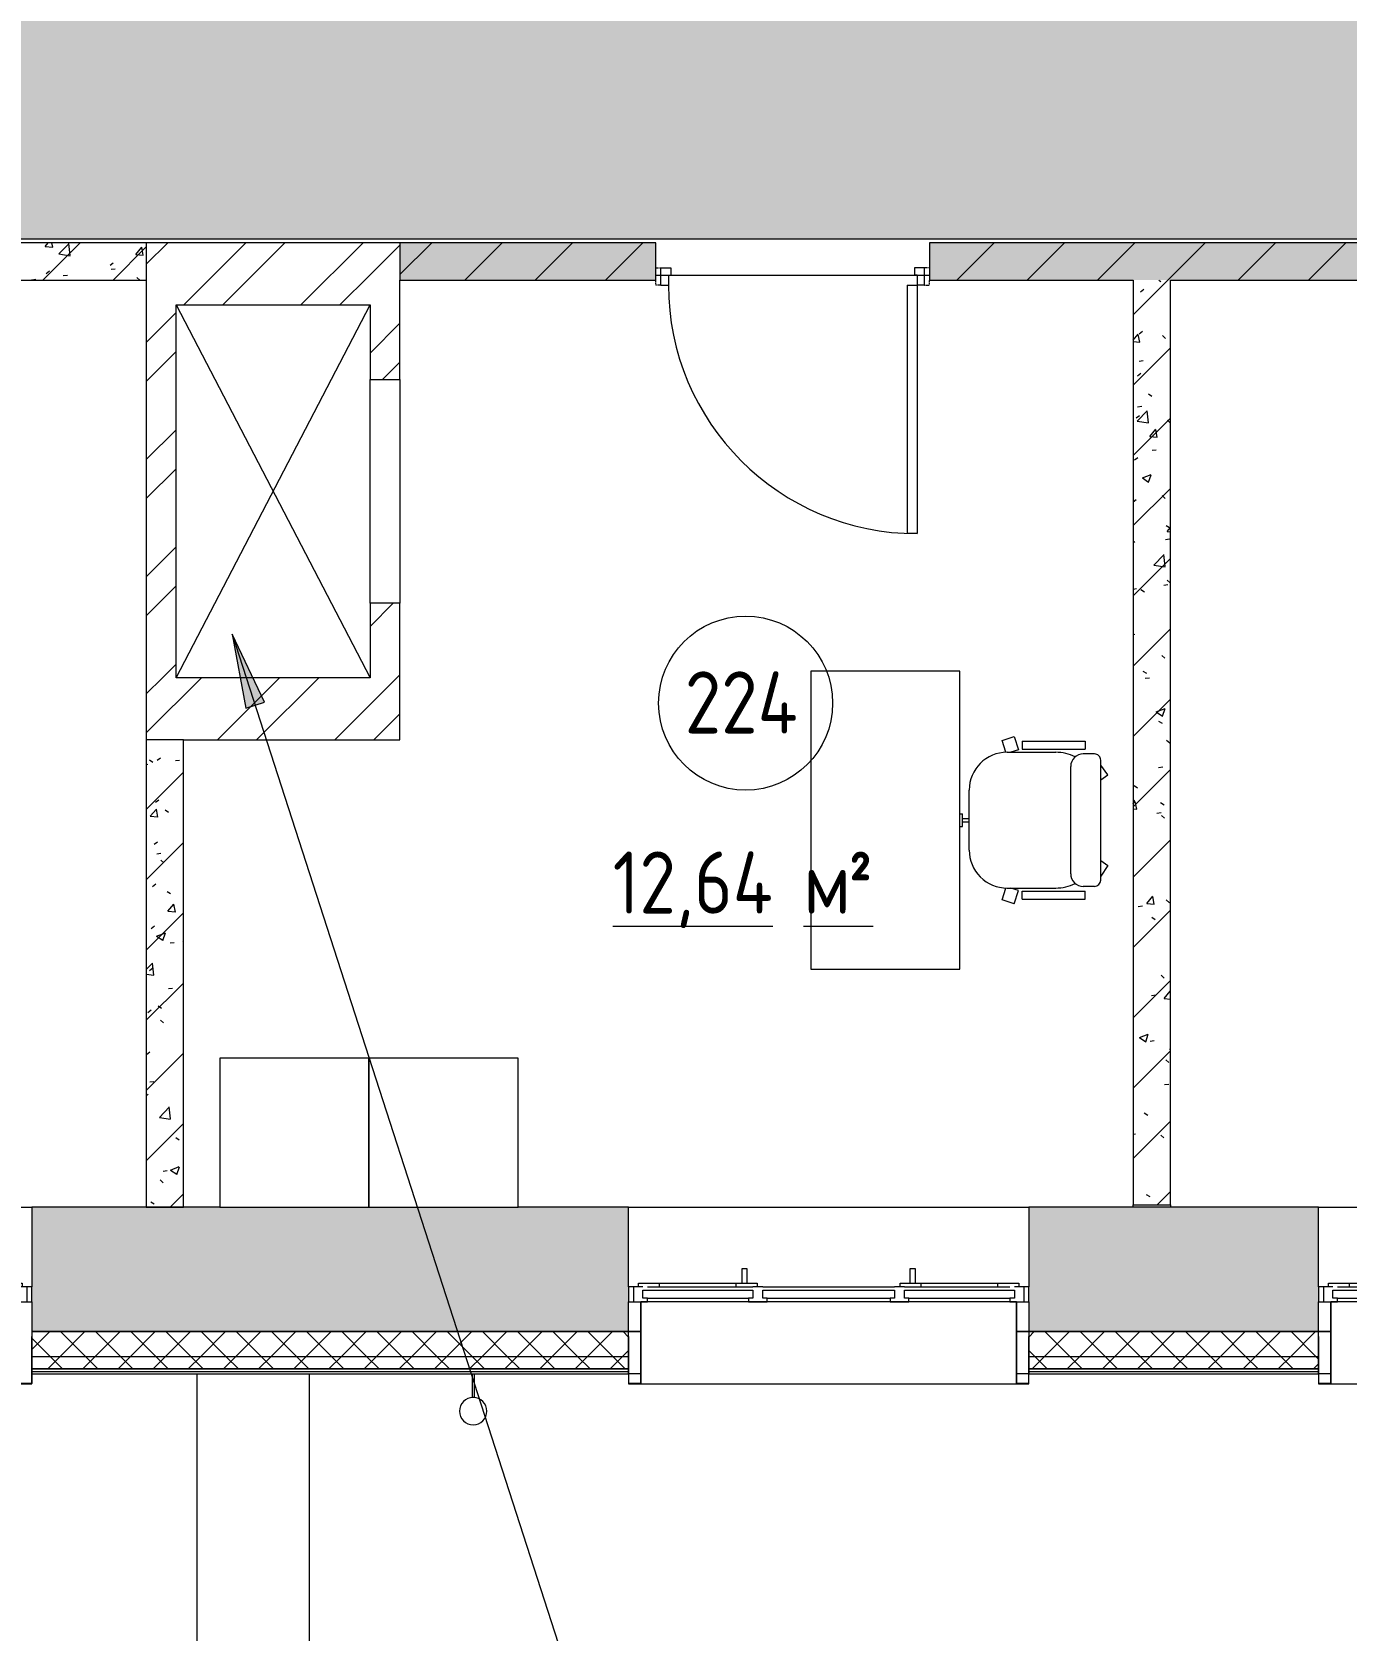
# Model space of a CAD drawing. Header units: millimetres. Extents: x -515342 to 330399, y -224905 to 507333.
# Drawn here: x -314756 to -309470, y 124643 to 131072 of the extents above; entities that cross this region are included whole.
import ezdxf

# ---------------------------------------------------------------- set-up
doc = ezdxf.new("R2010")
doc.units = ezdxf.units.MM
doc.linetypes.add('ASVP_Невидимые', pattern=[5, 3, -2])
doc.layers.get('0').update_dxf_attribs({"lineweight": 0})
for name, color, linetype, lineweight in [('_ Окна', 7, 'Continuous', 0), ('Аннотация', 7, 'Continuous', 0), ('Витраж', 7, 'Continuous', 0), ('Двери', 7, 'Continuous', 0), ('Линии', 7, 'Continuous', 0), ('Марки помещений', 7, 'Continuous', 0), ('Мебель', 7, 'Continuous', 0), ('Обобщенные модели', 7, 'Continuous', 0), ('Ограждение', 7, 'Continuous', 0), ('Окна', 7, 'Continuous', 0), ('Перекрытие', 7, 'Continuous', 0), ('Стены внутренние', 7, 'Continuous', 0), ('Стены наружные', 7, 'Continuous', 0), ('Стены несущие', 7, 'Continuous', 0), ('Стены отделка', 7, 'Continuous', 0), ('Стены перегородки', 7, 'Continuous', 0), ('Стены штриховка', 7, 'Continuous', 0), ('экспертиза условные обозначения', 1, 'Continuous', 0)]:
    doc.layers.add(name, color=color, linetype=linetype, lineweight=lineweight)
doc.styles.add('GOST Common_1', font='', dxfattribs={"width": 0.9, "height": 250})
doc.styles.add('GOST Common_2', font='', dxfattribs={"width": 0.9, "height": 250})
doc.styles.get('GOST Common_1').set_extended_font_data('GOST Common')
doc.styles.get('GOST Common_2').set_extended_font_data('GOST Common')
pattern_1 = [(45, (0, 0), (-70.71068, 70.71068), []), (135, (0, 0), (-70.71068, -70.71068), [])]
pattern_2 = [(45, (-374025.76, 123368.6), (-141.42136, 141.42136), [])]
pattern_3 = [(50, (-374025.76, 123368.6), (364.3679, -31.8783), [38.1, -419.1]), (355, (-374025.76, 123368.6), (-70.4859, 382.1133), [30.48, -335.28]), (100.451, (-373995.4, 123365.95), (293.885, 350.2334), [32.38, -356.18]), (46.184, (-374025.76, 123470.2), (542.1585, -84.0858), [57.15, -628.65]), (96.636, (-373980.6, 123463.2), (474.805, 494.8554), [48.57, -534.27]), (351.184, (-374025.76, 123470.2), (474.81, 494.85), [45.72, -502.92]), (21, (-373974.96, 123444.8), (303.2285, -204.5305), [38.1, -419.1]), (326, (-373974.96, 123444.8), (123.6039, 368.376), [30.48, -335.28]), (71.451, (-373949.7, 123427.76), (426.8341, 163.8427), [32.38, -356.18]), (37.5, (-374025.76, 123368.6), (6.17665, 169.11015), [16.764, -314.452, 16.764, -323.596, -336.55]), (37.5, (-374025.76, 123368.6), (6.17665, 169.11015), [-671.576, 16.764, -319.786]), (7.5, (-374025.76, 123368.6), (133.63888, 200.3615), [16.764, -177.292, 16.764, -306.832, -128.27]), (7.5, (-374025.76, 123368.6), (133.63888, 200.3615), [-517.652, 16.764, -111.506]), (327.5, (-374139.04, 123368.6), (271.18182, -11.45836), [16.764, -110.236, 16.764, -379.476, -525.78]), (327.5, (-374139.04, 123368.6), (271.18182, -11.45836), [-523.24, 16.764, -509.016]), (317.5, (-374189.84, 123368.6), (296.2585, 50.85285), [16.764, -148.336, 16.764, -246.38, -373.38]), (317.5, (-374189.84, 123368.6), (296.2585, 50.85285), [-428.244, 16.764, -356.616])]
pattern_4 = [(45, (-374025.76, 123368.6), (-235.7317, 235.7317), []), (45, (-373868.6, 123368.6), (-235.7317, 235.7317), [])]

# ---------------------------------------------------------------- blocks, each defined once
blk = doc.blocks.new('Окно_ПВХ_3Створки_1Фрамуга-верх - АР_Окно_ОП_1820_h_х1570_3ст2фр-в-9695280-О_АР_П_2__3_400_План 2 этажа')
at = {"layer": '_ Окна'}
for p, q in [((-729, 130), (-805, 130)), ((-805, 130), (-805, 70)), ((-785, 70), (-785, 130)), ((-729, 116), (-729, 130)), ((-247, 130), (-323, 130)), ((-323, 130), (-323, 116)), ((-247, 116), (-247, 130)), ((323, 130), (247, 130)), ((247, 130), (247, 116)), ((323, 116), (323, 130)), ((729, 130), (729, 116)), ((805, 130), (729, 130)), ((785, 70), (785, 130)), ((805, 70), (805, 130)), ((-805, 70), (-747, 70)), ((-765, 56), (-765, 70)), ((-747, 84), (-747, 116)), ((-747, 116), (-729, 116)), ((-305, 84), (-747, 84)), ((-323, 116), (-729, 116)), ((-680, 70), (-680, 56)), ((-372, 70), (-372, 56)), ((-323, 116), (-305, 116)), ((-305, 116), (-305, 84)), ((-305, 70), (-265, 70)), ((-287, 70), (-287, 56)), ((-265, 84), (-265, 116)), ((-265, 116), (-247, 116)), ((265, 84), (-265, 84)), ((247, 116), (-247, 116)), ((247, 116), (265, 116)), ((265, 116), (265, 84)), ((265, 70), (305, 70)), ((287, 56), (287, 70)), ((305, 84), (305, 116)), ((305, 116), (323, 116)), ((747, 84), (305, 84)), ((729, 116), (323, 116)), ((372, 70), (372, 56)), ((680, 70), (680, 56)), ((729, 116), (747, 116)), ((747, 116), (747, 84)), ((747, 70), (805, 70)), ((765, 70), (765, 56)), ((-680, 56), (-765, 56)), ((-287, 56), (-372, 56)), ((372, 56), (287, 56)), ((765, 56), (680, 56))]:
    blk.add_line(p, q, dxfattribs=at)
at = {"layer": 'Окна'}
for p, q in [((-729, 130), (-323, 130)), ((-247, 130), (247, 130)), ((323, 130), (729, 130)), ((-305, 70), (-729, 70)), ((265, 70), (-265, 70)), ((729, 70), (305, 70)), ((-372, 56), (-680, 56)), ((-348.5, -4), (-348.5, 56)), ((-328.5, 56), (-328.5, -4)), ((328.5, -4), (328.5, 56)), ((348.5, 56), (348.5, -4)), ((680, 56), (372, 56)), ((-328.5, -4), (-348.5, -4)), ((348.5, -4), (328.5, -4))]:
    blk.add_line(p, q, dxfattribs=at)
blk = doc.blocks.new('Окно_ПВХ_3Створки_1Фрамуга-верх - АР_Окно_ОП_1820_h_х2370_3ст2фр-в-9695517-О_АР_П_2__3_400_План 2 этажа')
at = {"layer": '_ Окна'}
for p, q in [((-1129, 130), (-1205, 130)), ((-1205, 130), (-1205, 70)), ((-1185, 70), (-1185, 130)), ((-1129, 116), (-1129, 130)), ((-647, 130), (-723, 130)), ((-723, 130), (-723, 116)), ((-647, 116), (-647, 130)), ((723, 130), (647, 130)), ((647, 130), (647, 116)), ((723, 116), (723, 130)), ((1129, 130), (1129, 116)), ((1205, 130), (1129, 130)), ((1185, 70), (1185, 130)), ((1205, 70), (1205, 130)), ((-1205, 70), (-1147, 70)), ((-1165, 56), (-1165, 70)), ((-1147, 84), (-1147, 116)), ((-1147, 116), (-1129, 116)), ((-705, 84), (-1147, 84)), ((-723, 116), (-1129, 116)), ((-1080, 70), (-1080, 56)), ((-772, 70), (-772, 56)), ((-723, 116), (-705, 116)), ((-705, 116), (-705, 84)), ((-705, 70), (-665, 70)), ((-687, 70), (-687, 56)), ((-665, 84), (-665, 116)), ((-665, 116), (-647, 116)), ((665, 84), (-665, 84)), ((647, 116), (-647, 116)), ((647, 116), (665, 116)), ((665, 116), (665, 84)), ((665, 70), (705, 70)), ((687, 56), (687, 70)), ((705, 84), (705, 116)), ((705, 116), (723, 116)), ((1147, 84), (705, 84)), ((1129, 116), (723, 116)), ((772, 70), (772, 56)), ((1080, 70), (1080, 56)), ((1129, 116), (1147, 116)), ((1147, 116), (1147, 84)), ((1147, 70), (1205, 70)), ((1165, 70), (1165, 56)), ((-1080, 56), (-1165, 56)), ((-687, 56), (-772, 56)), ((772, 56), (687, 56)), ((1165, 56), (1080, 56))]:
    blk.add_line(p, q, dxfattribs=at)
at = {"layer": 'Окна'}
for p, q in [((-1129, 130), (-723, 130)), ((-647, 130), (647, 130)), ((723, 130), (1129, 130)), ((-705, 70), (-1129, 70)), ((665, 70), (-665, 70)), ((1129, 70), (705, 70)), ((-772, 56), (-1080, 56)), ((-748.5, -4), (-748.5, 56)), ((-728.5, 56), (-728.5, -4)), ((728.5, -4), (728.5, 56)), ((748.5, 56), (748.5, -4)), ((1080, 56), (772, 56)), ((-728.5, -4), (-748.5, -4)), ((748.5, -4), (728.5, -4))]:
    blk.add_line(p, q, dxfattribs=at)
blk = doc.blocks.new('Прямоугольный импост - АР_Откос_Металлический_50х330 Белый Левый-9898756-О_АР_П_2__3_400_План 2 этажа')
at = {"layer": 'Витраж'}
for p, q in [((34436.9, 2577.5), (32926.9, 2577.5)), ((32926.9, 2247.5), (34436.9, 2247.5))]:
    blk.add_line(p, q, dxfattribs=at)
blk = doc.blocks.new('Прямоугольный импост - АР_Откос_Металлический_50х330 Белый Правый-9899489-О_АР_П_2__3_400_План 2 этажа')
at = {"layer": 'Витраж', "lineweight": 18}
for p, q in [((-50, -40), (-50, 290)), ((-50, 290), (-49, 290)), ((-49, 290), (-49, -39)), ((-1, -39), (-1, 150)), ((-1, 150), (0, 150)), ((0, 150), (0, -40)), ((0, -40), (-50, -40)), ((-49, -39), (-1, -39))]:
    blk.add_line(p, q, dxfattribs=at)
blk = doc.blocks.new('Прямоугольный импост - АР_Откос_Металлический_50х330 Белый Левый-9898757-О_АР_П_2__3_400_План 2 этажа')
at = {"layer": 'Витраж', "lineweight": 18}
for p, q in [((-50, 290), (-50, -40)), ((-49, 290), (-50, 290)), ((-49, -39), (-49, 290)), ((0, 150), (-1, 150)), ((-1, 150), (-1, -39)), ((0, -40), (0, 150)), ((-50, -40), (0, -40)), ((-1, -39), (-49, -39))]:
    blk.add_line(p, q, dxfattribs=at)
blk = doc.blocks.new('Прямоугольный импост - АР_Откос_Металлический_50х330 Коричневый Левый-9899768-О_АР_П_2__3_400_План 2 этажа')
at = {"layer": 'Витраж', "lineweight": 18}
for p, q in [((-50, 290), (-50, -40)), ((-49, 290), (-50, 290)), ((-49, -39), (-49, 290)), ((0, 150), (-1, 150)), ((-1, 150), (-1, -39)), ((0, -40), (0, 150)), ((-50, -40), (0, -40)), ((-1, -39), (-49, -39))]:
    blk.add_line(p, q, dxfattribs=at)
blk = doc.blocks.new('Влж_Водосточная труба_Хомут - Хомут-9753428-О_АР_П_2__3_400_План 2 этажа')
at = {"layer": 'Обобщенные модели'}
for p, q in [((61040, 2304.9), (61040, 2209.7)), ((61040, 2304.9), (61050, 2304.9)), ((61050, 2209.7), (61050, 2304.9))]:
    blk.add_line(p, q, dxfattribs=at)
for start, end in [(0, 180), (180, 360)]:
    blk.add_arc((61045, 2154.9), 55, start, end, dxfattribs=at)
blk.add_open_spline([(61050, 2209.7), (61050, 2209.7), (61049.9, 2209.7), (61049.7, 2209.7), (61049.3, 2209.8), (61048.9, 2209.8), (61048.2, 2209.8), (61047.5, 2209.9), (61046.7, 2209.9), (61045.8, 2209.9), (61045, 2209.9), (61044.2, 2209.9), (61043.5, 2209.9), (61042.7, 2209.9), (61041.8, 2209.8), (61041, 2209.8), (61040.2, 2209.7), (61040, 2209.7), (61040, 2209.7)], degree=3, knots=[0, 0, 0, 0, 0.055556, 0.111111, 0.166667, 0.222222, 0.277778, 0.333333, 0.388889, 0.444444, 0.513889, 0.548611, 0.583333, 0.652778, 0.722222, 0.791667, 0.861111, 1, 1, 1, 1], dxfattribs=at)
blk = doc.blocks.new('СД_Люблино_Фасады_rvt-1-О_АР_П_2__3_400_План 2 этажа')
at = {"layer": 'Стены внутренние'}
h = blk.add_hatch(dxfattribs=at)
h.set_pattern_fill('FP_1', color=256, style=0, pattern_type=2)
h.set_pattern_definition([(45, (0, 0), (-224.5064, 224.5064), []), (45, (224.5, 0), (-224.5064, 224.5064), [396.875, -79.375, 3.353, -76.022])])
h.paths.add_polyline_path([(85199, 2475), (85325, 2475), (85325, 2975), (84034.6, 2975), (84034.6, 2475), (84326.5, 2475)])
h.paths.add_polyline_path([(82424.6, 2475), (82424.6, 2975), (80024.6, 2975), (80024.6, 2475), (82145.5, 2475)])
h.paths.add_polyline_path([(77347.1, 2475), (77614.6, 2475), (77614.6, 2975), (76428.8, 2975), (76428.8, 2475), (76474.7, 2475)])
h.paths.add_polyline_path([(73857.5, 2475), (74018.8, 2475), (74018.8, 2975), (71654.3, 2975), (71654.3, 2475), (72112.6, 2475)])
h.paths.add_polyline_path([(69495.3, 2475), (70044.3, 2475), (70044.3, 2975), (68833.2, 2975), (68833.2, 2475)])
h.paths.add_polyline_path([(67223.2, 2475), (67223.2, 2975), (66055, 2975), (66055, 2475), (66878.1, 2475)])
h.paths.add_polyline_path([(64260.8, 2475), (64445, 2475), (64445, 2975), (63279.5, 2975), (63279.5, 2475), (63388.4, 2475)])
h.paths.add_polyline_path([(61643.5, 2475), (61669.5, 2475), (61669.5, 2975), (59270, 2975), (59270, 2475), (61207.3, 2475)])
h.paths.add_polyline_path([(56409, 2475), (56860, 2475), (56860, 2975), (55705, 2975), (55705, 2475)])
h.paths.add_polyline_path([(53295, 2475), (53295, 2975), (52107.5, 2975), (52107.5, 2475), (52919.3, 2475)])
h.paths.add_polyline_path([(49429.6, 2475), (49697.5, 2475), (49697.5, 2975), (48505, 2975), (48505, 2475), (48557.2, 2475)])
h.paths.add_polyline_path([(46095, 2475), (46095, 2975), (44880, 2975), (44880, 2475), (45939.9, 2475)])
h.paths.add_polyline_path([(42450.2, 2475), (42470, 2475), (42470, 2975), (40100.1, 2975), (40100.1, 2475), (41577.8, 2475)])
h.paths.add_polyline_path([(38490.1, 2475), (38490.1, 2975), (37284.2, 2975), (37284.2, 2475), (38088.1, 2475)])
h.paths.add_polyline_path([(35470.8, 2475), (35674.2, 2475), (35674.2, 2975), (34486.9, 2975), (34486.9, 2475), (34598.4, 2475)])
h.paths.add_polyline_path([(32876.9, 2475), (32876.9, 2975), (31722.6, 2975), (31722.6, 2475), (32853.5, 2475)])
h.paths.add_polyline_path([(30112.6, 2475), (30112.6, 2975), (27685.9, 2975), (27685.9, 2475), (29615.4, 2475)])
h.paths.add_polyline_path([(25275.9, 2475), (25275.9, 2975), (24073.4, 2975), (24073.4, 2475), (25001.7, 2475)])
h.paths.add_polyline_path([(21663.4, 2475), (21663.4, 2975), (19290.9, 2975), (19290.9, 2475), (21512, 2475)])
h.paths.add_polyline_path([(17680.9, 2475), (17680.9, 2975), (16335, 2975), (16335, 2475), (17183.8, 2475)])
at = {"layer": 'Стены наружные'}
h = blk.add_hatch(dxfattribs=at)
h.set_pattern_fill('FP_4', color=256, style=0, pattern_type=2)
h.set_pattern_definition(pattern_1)
h.paths.add_polyline_path([(59898.7, 2375), (60240, 2375), (60240, 2475), (59270, 2475), (59270, 2375)])
h.paths.add_polyline_path([(56409, 2375), (56860, 2375), (56860, 2475), (55705, 2475), (55705, 2375)])
h.paths.add_polyline_path([(52919.3, 2375), (53295, 2375), (53295, 2475), (52107.5, 2475), (52107.5, 2375)])
h.paths.add_polyline_path([(49429.6, 2375), (49697.5, 2375), (49697.5, 2475), (48505, 2475), (48505, 2375), (48557.2, 2375)])
h.paths.add_polyline_path([(45939.9, 2375), (46095, 2375), (46095, 2475), (44880, 2475), (44880, 2375), (45067.5, 2375)])
h.paths.add_polyline_path([(42450.2, 2375), (42470, 2375), (42470, 2475), (41405, 2475), (41405, 2375), (41577.8, 2375)])
h = blk.add_hatch(dxfattribs=at)
h.set_pattern_fill('FP_4', color=256, style=0, pattern_type=2)
h.set_pattern_definition(pattern_1)
h.paths.add_polyline_path([(77614.6, 2374.9), (77614.6, 2474.9), (76428.8, 2474.9), (76428.8, 2374.9), (77347.1, 2374.9)])
h.paths.add_polyline_path([(74018.8, 2374.9), (74018.8, 2474.9), (71654.3, 2474.9), (71654.3, 2374.9), (73857.5, 2374.9)])
h.paths.add_polyline_path([(69495.3, 2374.9), (70044.3, 2374.9), (70044.3, 2474.9), (68783.2, 2474.9), (68783.2, 2374.9)])
h.paths.add_polyline_path([(67273.2, 2374.9), (67273.2, 2474.9), (66055, 2474.9), (66055, 2374.9), (66878.1, 2374.9)])
h.paths.add_polyline_path([(64260.8, 2374.9), (64445, 2374.9), (64445, 2474.9), (63279.5, 2474.9), (63279.5, 2374.9), (63388.4, 2374.9)])
h.paths.add_polyline_path([(61669.5, 2374.9), (61669.5, 2474.9), (60240, 2474.9), (60240, 2374.9), (61643.5, 2374.9)])
h = blk.add_hatch(dxfattribs=at)
h.set_pattern_fill('FP_4', color=256, style=0, pattern_type=2)
h.set_pattern_definition(pattern_1)
h.paths.add_polyline_path([(59270, 2325), (60240, 2325), (60240, 2375), (59270, 2375)])
h.paths.add_polyline_path([(56409, 2325), (56860, 2325), (56860, 2375), (55705, 2375), (55705, 2325)])
h.paths.add_polyline_path([(52919.3, 2325), (53295, 2325), (53295, 2375), (52107.5, 2375), (52107.5, 2325)])
h.paths.add_polyline_path([(49697.5, 2325), (49697.5, 2375), (48505, 2375), (48505, 2325), (49429.6, 2325)])
h.paths.add_polyline_path([(46095, 2325), (46095, 2375), (44880, 2375), (44880, 2325), (45939.9, 2325)])
h.paths.add_polyline_path([(42470, 2325), (42470, 2375), (41405, 2375), (41405, 2325), (42450.2, 2325)])
h = blk.add_hatch(dxfattribs=at)
h.set_pattern_fill('FP_4', color=256, style=0, pattern_type=2)
h.set_pattern_definition(pattern_1)
h.paths.add_polyline_path([(77347.1, 2324.9), (77614.6, 2324.9), (77614.6, 2374.9), (76428.8, 2374.9), (76428.8, 2324.9), (76474.7, 2324.9)])
h.paths.add_polyline_path([(74018.8, 2324.9), (74018.8, 2374.9), (71654.3, 2374.9), (71654.3, 2324.9), (73857.5, 2324.9)])
h.paths.add_polyline_path([(69495.3, 2324.9), (70044.3, 2324.9), (70044.3, 2374.9), (68783.2, 2374.9), (68783.2, 2324.9)])
h.paths.add_polyline_path([(67273.2, 2324.9), (67273.2, 2374.9), (66055, 2374.9), (66055, 2324.9), (66878.1, 2324.9)])
h.paths.add_polyline_path([(64260.8, 2324.9), (64445, 2324.9), (64445, 2374.9), (63279.5, 2374.9), (63279.5, 2324.9), (63388.4, 2324.9)])
h.paths.add_polyline_path([(61643.5, 2324.9), (61669.5, 2324.9), (61669.5, 2374.9), (60240, 2374.9), (60240, 2324.9), (61207.3, 2324.9)])
at = {"layer": 'Стены внутренние'}
for p, q in [((56860, 2975), (59270, 2975)), ((61669.5, 2975), (63279.5, 2975)), ((64445, 2975), (66055, 2975)), ((61718.5, 2475), (61669.5, 2475)), ((63279.5, 2475), (63230.5, 2475)), ((64494, 2475), (64445, 2475)), ((61718.6, 2304.9), (61670.3, 2304.9)), ((63278.7, 2304.9), (63230.4, 2304.9)), ((64494.1, 2304.9), (64445.8, 2304.9))]:
    blk.add_line(p, q, dxfattribs=at)
at = {"layer": 'Стены наружные'}
for p, q in [((61669.5, 2474.9), (61718.5, 2474.9)), ((63230.5, 2474.9), (63279.5, 2474.9)), ((64445, 2474.9), (64494, 2474.9))]:
    blk.add_line(p, q, dxfattribs=at)
at = {"layer": 'Стены несущие'}
for p, q in [((60025, 2975), (59270, 2975)), ((59270, 2975), (59270, 2655)), ((61669.5, 2975), (61225, 2975)), ((61669.5, 2655), (61669.5, 2975)), ((64445, 2975), (63279.5, 2975)), ((63279.5, 2975), (63279.5, 2655)), ((64445, 2655), (64445, 2975)), ((59270, 2595), (59270, 2475)), ((61669.5, 2475), (61669.5, 2595)), ((63279.5, 2595), (63279.5, 2475)), ((64445, 2475), (64445, 2595)), ((59270, 2475), (60240, 2475)), ((60240, 2475), (59270, 2475)), ((60240, 2475), (61669.5, 2475)), ((63279.5, 2475), (64445, 2475))]:
    blk.add_line(p, q, dxfattribs=at)
at = {"layer": 'Стены отделка', "lineweight": 9}
for p, q in [((59270, 2475), (59270, 2375)), ((61669.5, 2474.9), (60240, 2474.9)), ((61669.5, 2374.9), (61669.5, 2474.9)), ((64445, 2474.9), (63279.5, 2474.9)), ((63279.5, 2474.9), (63279.5, 2374.9)), ((64445, 2374.9), (64445, 2474.9)), ((59270, 2375), (59270, 2325)), ((59270, 2325), (60240, 2325)), ((60325, 2324.9), (59270, 2324.9)), ((59270, 2324.9), (59270, 2314.9)), ((59270, 2314.9), (59270, 2304.9)), ((60240, 2324.9), (60325, 2324.9)), ((61669.5, 2324.9), (61669.5, 2374.9)), ((61669.5, 2314.9), (61669.5, 2324.9)), ((61669.5, 2304.9), (61669.5, 2314.9)), ((63279.5, 2374.9), (63279.5, 2324.9)), ((63279.5, 2324.9), (63279.5, 2314.9)), ((63279.5, 2314.9), (63279.5, 2304.9)), ((64445, 2324.9), (64445, 2374.9)), ((64445, 2314.9), (64445, 2324.9)), ((64445, 2304.9), (64445, 2314.9)), ((59270, 2304.9), (60325, 2304.9)), ((60325, 2304.9), (61040.2, 2304.9)), ((61049.8, 2304.9), (61669.5, 2304.9)), ((63279.5, 2304.9), (64445, 2304.9))]:
    blk.add_line(p, q, dxfattribs=at)
at = {"layer": 'Стены штриховка'}
for p, q in [((59270, 2375), (60240, 2375)), ((59270, 2314.9), (60325, 2314.9)), ((60240, 2374.9), (61669.5, 2374.9)), ((60325, 2324.9), (61669.5, 2324.9)), ((61669.5, 2324.9), (60325, 2324.9)), ((60325, 2314.9), (61669.5, 2314.9)), ((63279.5, 2374.9), (64445, 2374.9)), ((63279.5, 2324.9), (64445, 2324.9)), ((64445, 2324.9), (63279.5, 2324.9)), ((63279.5, 2314.9), (64445, 2314.9))]:
    blk.add_line(p, q, dxfattribs=at)
at = {"layer": 'Витраж', "lineweight": 9}
for name, p in [('Прямоугольный импост - АР_Откос_Металлический_50х330 Коричневый Левый-9899768-О_АР_П_2__3_400_План 2 этажа', (59270, 2304.9)), ('Прямоугольный импост - АР_Откос_Металлический_50х330 Белый Левый-9898756-О_АР_П_2__3_400_План 2 этажа', (28792.6, 17.4)), ('Прямоугольный импост - АР_Откос_Металлический_50х330 Белый Левый-9898757-О_АР_П_2__3_400_План 2 этажа', (63279.5, 2304.9)), ('Прямоугольный импост - АР_Откос_Металлический_50х330 Белый Левый-9898756-О_АР_П_2__3_400_План 2 этажа', (31568.1, 17.4))]:
    blk.add_blockref(name, p, dxfattribs=at)
at = {"layer": 'Витраж', "lineweight": 9, "extrusion": (0, 0, -1)}
for p in [(-61669.5, 2304.9), (-64445, 2304.9)]:
    blk.add_blockref('Прямоугольный импост - АР_Откос_Металлический_50х330 Белый Правый-9899489-О_АР_П_2__3_400_План 2 этажа', p, dxfattribs=at)
at = {"layer": 'Обобщенные модели', "lineweight": 9}
blk.add_blockref('Влж_Водосточная труба_Хомут - Хомут-9753428-О_АР_П_2__3_400_План 2 этажа', (0, 0), dxfattribs=at)
at = {"layer": 'Окна', "lineweight": 9, "rotation": 180}
for name, p in [('Окно_ПВХ_3Створки_1Фрамуга-верх - АР_Окно_ОП_1820_h_х2370_3ст2фр-в-9695517-О_АР_П_2__3_400_План 2 этажа', (58065, 2725)), ('Окно_ПВХ_3Створки_1Фрамуга-верх - АР_Окно_ОП_1820_h_х1570_3ст2фр-в-9695280-О_АР_П_2__3_400_План 2 этажа', (62474.5, 2725)), ('Окно_ПВХ_3Створки_1Фрамуга-верх - АР_Окно_ОП_1820_h_х1570_3ст2фр-в-9695280-О_АР_П_2__3_400_План 2 этажа', (65250, 2725))]:
    blk.add_blockref(name, p, dxfattribs=at)
blk = doc.blocks.new('Гардероб встроенный - Шкаф для белья-9121781-О_АР_П_2__3_400_План 2 этажа')
at = {"layer": 'Мебель'}
for p, q in [((600, 0), (0, 0)), ((0, 0), (0, -600)), ((600, -600), (600, 0)), ((0, -600), (600, -600))]:
    blk.add_line(p, q, dxfattribs=at)
blk = doc.blocks.new('Дверь_Деревянная_1 полотно - АР_Дверь_Межкомнатная_1000х2000h_полотно__Г_Пр-9571013-О_АР_П_2__3_400_План 2 этажа')
at = {"layer": 'Двери', "lineweight": 18}
for p, q in [((-500, 95), (-500, 1095)), ((-500, 1095), (-460, 1095)), ((-460, 95), (-460, 1095)), ((-530, 95), (-500, 95)), ((-530, 95), (-530, 25)), ((-500, 55), (-500, 95)), ((-460, 95), (-500, 95)), ((530, 95), (500, 95)), ((500, 55), (500, 95)), ((530, 95), (530, 25)), ((-530, 25), (-490, 25)), ((-500, 55), (-490, 55)), ((-490, 25), (-490, 55)), ((500, 55), (490, 55)), ((490, 25), (490, 55)), ((530, 25), (490, 25))]:
    blk.add_line(p, q, dxfattribs=at)
at = {"layer": 'Двери', "linetype": 'ASVP_Невидимые', "lineweight": 18}
for p, q in [((-550, 95), (-550, 75)), ((-530, 95), (-550, 95)), ((530, 95), (550, 95)), ((550, 95), (550, 75)), ((-550, 25), (-530, 25)), ((550, 25), (530, 25))]:
    blk.add_line(p, q, dxfattribs=at)
at = {"layer": 'Двери', "lineweight": 18}
blk.add_arc((-500, 95), 1000, 0, 90, dxfattribs=at)
blk = doc.blocks.new('Стул-Администратор - Стул-Администратор-V34-О_АР_П_2__3_400_План 2 этажа')
at = {"layer": 'Мебель'}
for p, q in [((20.3, 281.9), (261.6, 281.9)), ((115.6, 318.9), (115.6, 308.2)), ((115.6, 308.2), (166.4, 308.2)), ((134.6, 308.2), (134.6, 281.9)), ((134.6, 308.2), (147.3, 308.2)), ((134.6, 281.9), (147.3, 281.9)), ((147.3, 308.2), (147.3, 281.9)), ((166.4, 318.9), (166.4, 308.2)), ((-195.6, 101.6), (-179.9, 149.9)), ((-179.9, 149.9), (-132, 134.3)), ((-132.1, 129.5), (-132.1, -66.2)), ((414, 134.3), (461.9, 149.9)), ((414, 129.5), (414, -66.2)), ((461.9, 149.9), (477.6, 101.6)), ((-195.6, 101.6), (-142, 84.2)), ((-176.5, 68.4), (-176.5, -184.3)), ((-176.5, 68.4), (-144.6, 68.4)), ((-144.6, 68.4), (-144.6, -184.3)), ((-142, 84.2), (-132.1, 114.8)), ((424, 84.2), (414, 114.8)), ((477.6, 101.6), (424, 84.2)), ((426.2, 68.4), (426.2, -184.3)), ((458.5, 68.4), (426.2, 68.4)), ((458.5, 68.4), (458.5, -184.3)), ((-74.8, -126.3), (356.8, -126.3)), ((-176.5, -184.3), (-144.6, -184.3)), ((-125.5, -222.1), (-125.5, -177)), ((407.5, -222.1), (407.5, -177)), ((458.5, -184.3), (426.2, -184.3)), ((-100.3, -247.3), (382.2, -247.3)), ((-41.7, -275.7), (-83.8, -247.3)), ((-21.1, -247.3), (-41.7, -275.7)), ((303, -247.3), (323.6, -275.7)), ((323.6, -275.7), (362.7, -247.3))]:
    blk.add_line(p, q, dxfattribs=at)
for centre, radius, start, end in [((20.3, 129.5), 152.4, 90, 180), ((261.6, 129.5), 152.4, 0, 90), ((45.7, -66.2), 177.8, 180, 206.16584), ((-74.8, -177), 50.7, 90, 180), ((356.8, -177), 50.7, 0, 90), ((236.2, -66.2), 177.8, 333.8316, 0), ((-100.3, -222.1), 25.2, 180, 270), ((382.2, -222.1), 25.2, 270, 0)]:
    blk.add_arc(centre, radius, start, end, dxfattribs=at)
blk = doc.blocks.new('Стол-Прямоугольный - 1200х600 мм-9412462-О_АР_П_2__3_400_План 2 этажа')
at = {"layer": 'Мебель'}
for p, q in [((600, 300), (-600, 300)), ((-600, 300), (-600, -300)), ((600, -300), (600, 300)), ((-600, -300), (600, -300))]:
    blk.add_line(p, q, dxfattribs=at)
blk = doc.blocks.new('Ограждение - Ограждение-9890180-О_АР_П_2__3_400_План 2 этажа')
at = {"layer": 'Ограждение'}
for p, q in [((59935, -7920), (59935, 2304.9)), ((60385, 2304.9), (60385, -8370))]:
    blk.add_line(p, q, dxfattribs=at)
blk = doc.blocks.new('ASVP_Марка_Помещение_ДваЗначения - Номер Площадь-685795-О_АР_П_2__3_400_План 2 этажа')
at = {"layer": 'Марки помещений'}
blk.add_circle((0, 0), 3.5, dxfattribs=at)

msp = doc.modelspace()

# ---------------------------------------------------------------- hatches: boundary and pattern name
at = {"layer": 'Аннотация'}
msp.add_hatch(color=256, dxfattribs=at).paths.add_polyline_path([(-313950.5295, 128649.0137), (-313895.8653, 128351.4037), (-313820.7008, 128375.6927)])
at = {"layer": 'Стены внутренние'}
h = msp.add_hatch(dxfattribs=at)
h.set_pattern_fill('FP_2', color=256, style=0, pattern_type=2)
h.set_pattern_definition(pattern_2)
h.paths.add_polyline_path([(-314295.759, 130073.6058), (-314295.759, 130223.6058), (-315345.759, 130223.6058), (-315345.759, 130073.6058)])
h.paths.add_polyline_path([(-316445.759, 130073.6058), (-316445.759, 130223.6058), (-317580.759, 130223.6058), (-317580.759, 130073.6058)])
h = msp.add_hatch(dxfattribs=at)
h.set_pattern_fill('FP_3', color=256, style=0, pattern_type=2)
h.set_pattern_definition(pattern_3)
h.paths.add_polyline_path([(-314295.759, 130073.6058), (-314295.759, 130223.6058), (-315345.759, 130223.6058), (-315345.759, 130073.6058)])
h.paths.add_polyline_path([(-316445.759, 130073.6058), (-316445.759, 130223.6058), (-317580.759, 130223.6058), (-317580.759, 130073.6058)])
h = msp.add_hatch(dxfattribs=at)
h.set_pattern_fill('FP_5', color=256, style=0, pattern_type=2)
h.set_pattern_definition(pattern_4)
h.paths.add_polyline_path([(-313395.759, 129973.6058), (-313395.759, 130223.6058), (-314295.759, 130223.6058), (-314295.759, 129973.6058), (-314175.759, 129973.6058)])
h = msp.add_hatch(dxfattribs=at)
h.set_pattern_fill('FP_5', color=256, style=0, pattern_type=2)
h.set_pattern_definition(pattern_4)
h.paths.add_polyline_path([(-313395.759, 128473.6058), (-313275.759, 128473.6058), (-313275.759, 128773.6058), (-313395.759, 128773.6058), (-313395.759, 128477.4999)])
h.paths.add_polyline_path([(-313275.759, 129673.6058), (-313275.759, 130223.6058), (-313395.759, 130223.6058), (-313395.759, 129673.6058)])
h = msp.add_hatch(dxfattribs=at)
h.set_pattern_fill('FP_2', color=256, style=0, pattern_type=2)
h.set_pattern_definition(pattern_2)
h.paths.add_polyline_path([(-303695.759, 130073.6058), (-303695.759, 130223.6058), (-304595.759, 130223.6058), (-304595.759, 130073.6058), (-303845.759, 130073.6058)])
h.paths.add_polyline_path([(-305695.759, 130073.6058), (-305695.759, 130223.6058), (-307845.759, 130223.6058), (-307845.759, 130073.6058), (-307495.759, 130073.6058)])
h.paths.add_polyline_path([(-308945.759, 130073.6058), (-308945.759, 130223.6058), (-311145.759, 130223.6058), (-311145.759, 130073.6058), (-310175.759, 130073.6058)])
h.paths.add_polyline_path([(-312382.2416, 130073.6058), (-312245.759, 130073.6058), (-312245.759, 130223.6058), (-313275.759, 130223.6058), (-313275.759, 130073.6058)])
h = msp.add_hatch(dxfattribs=at)
h.set_pattern_fill('FP_3', color=256, style=0, pattern_type=2)
h.set_pattern_definition(pattern_3)
h.paths.add_polyline_path([(-303695.759, 130073.6058), (-303695.759, 130223.6058), (-304595.759, 130223.6058), (-304595.759, 130073.6058), (-303845.759, 130073.6058)])
h.paths.add_polyline_path([(-305695.759, 130073.6058), (-305695.759, 130223.6058), (-307845.759, 130223.6058), (-307845.759, 130073.6058), (-307495.759, 130073.6058)])
h.paths.add_polyline_path([(-308945.759, 130073.6058), (-308945.759, 130223.6058), (-311145.759, 130223.6058), (-311145.759, 130073.6058), (-310175.759, 130073.6058)])
h.paths.add_polyline_path([(-312382.2416, 130073.6058), (-312245.759, 130073.6058), (-312245.759, 130223.6058), (-313275.759, 130223.6058), (-313275.759, 130073.6058)])
h = msp.add_hatch(dxfattribs=at)
h.set_pattern_fill('FP_2', color=256, style=0, pattern_type=2)
h.set_pattern_definition(pattern_2)
h.paths.add_polyline_path([(-310325.759, 126353.5459), (-310175.759, 126353.5459), (-310175.759, 130073.6058), (-310325.759, 130073.6058), (-310325.759, 126739.0917)])
h = msp.add_hatch(dxfattribs=at)
h.set_pattern_fill('FP_3', color=256, style=0, pattern_type=2)
h.set_pattern_definition(pattern_3)
h.paths.add_polyline_path([(-310325.759, 126353.5459), (-310175.759, 126353.5459), (-310175.759, 130073.6058), (-310325.759, 130073.6058), (-310325.759, 126739.0917)])
h = msp.add_hatch(dxfattribs=at)
h.set_pattern_fill('FP_5', color=256, style=0, pattern_type=2)
h.set_pattern_definition(pattern_4)
h.paths.add_polyline_path([(-314295.759, 128473.6058), (-314175.759, 128473.6058), (-314175.759, 129973.6058), (-314295.759, 129973.6058), (-314295.759, 128477.4999)])
h = msp.add_hatch(dxfattribs=at)
h.set_pattern_fill('FP_5', color=256, style=0, pattern_type=2)
h.set_pattern_definition(pattern_4)
h.paths.add_polyline_path([(-313275.759, 128223.6058), (-313275.759, 128473.6058), (-314295.759, 128473.6058), (-314295.759, 128223.6058), (-314127.0896, 128223.6058)])
h = msp.add_hatch(dxfattribs=at)
h.set_pattern_fill('FP_2', color=256, style=0, pattern_type=2)
h.set_pattern_definition(pattern_2)
h.paths.add_polyline_path([(-314145.759, 126343.6058), (-314145.759, 128223.6058), (-314295.759, 128223.6058), (-314295.759, 126343.6058)])
h = msp.add_hatch(dxfattribs=at)
h.set_pattern_fill('FP_3', color=256, style=0, pattern_type=2)
h.set_pattern_definition(pattern_3)
h.paths.add_polyline_path([(-314145.759, 126343.6058), (-314145.759, 128223.6058), (-314295.759, 128223.6058), (-314295.759, 126343.6058)])
at = {"layer": 'экспертиза условные обозначения'}
h = msp.add_hatch(dxfattribs=at)
h.set_pattern_fill('GRASS', color=3, scale=24)
h.set_pattern_definition([(90, (-374753.14, -34405.7), (-431.0523, 431.0523), [114.3, -747.8046]), (45, (-374753.14, -34405.7), (-431.0523, 431.0523), [114.3, -495.3]), (135, (-374753.14, -34405.7), (-431.0523, -431.0523), [114.3, -495.3])])
h.paths.add_polyline_path([(-317580.759, 132368.6058), (-272590.759, 132368.6058), (-272590.759, 129953.6058), (-276215.759, 129953.6058), (-276215.759, 129563.6058), (-275370.759, 129563.6058), (-275370.759, 126493.5459), (-278333.22, 126493.5459), (-278333.22, 129573.6058), (-278304.8297, 129573.6058), (-278304.8297, 129963.6058), (-283200.259, 129963.6058), (-283200.259, 126768.5459), (-284520.759, 126768.5459), (-284520.759, 129953.6058), (-288440.759, 129953.6058), (-288440.759, 130213.3459), (-292644.9691, 130214.6485), (-292644.9691, 126343.5459), (-301406.9946, 126343.5459), (-301406.9946, 130193.0459), (-303686.4946, 130193.0459), (-303686.4946, 130235.6745), (-305020.759, 130238.5459), (-317580.759, 130238.5459)])

# ---------------------------------------------------------------- linework, layer by layer
at = {"layer": 'Аннотация'}
for p, q in [((-313950.5295, 128649.0137), (-313895.8653, 128351.4037)), ((-313820.7008, 128375.6927), (-313950.5295, 128649.0137)), ((-313950.5295, 128649.0137), (-312473.3764, 124077.8237)), ((-313895.8653, 128351.4037), (-313820.7008, 128375.6927))]:
    msp.add_line(p, q, dxfattribs=at)
at = {"layer": 'Линии'}
for p, q in [((-314175.759, 128473.6058), (-313395.759, 129973.6058)), ((-314175.759, 129973.6058), (-313395.759, 128473.6058))]:
    msp.add_line(p, q, dxfattribs=at)
at = {"layer": 'Перекрытие'}
for p, q in [((-312245.759, 130093.6058), (-311145.759, 130093.6058)), ((-310325.759, 126343.6058), (-310325.759, 126353.5459)), ((-310175.759, 126353.5459), (-310175.759, 126343.6058))]:
    msp.add_line(p, q, dxfattribs=at)
at = {"layer": 'Стены внутренние'}
for p, q in [((-313395.759, 128773.6058), (-313395.759, 129673.6058)), ((-313275.759, 129673.6058), (-313275.759, 128773.6058))]:
    msp.add_line(p, q, dxfattribs=at)
at = {"layer": 'Стены перегородки'}
for p, q in [((-313275.759, 130223.6058), (-315345.759, 130223.6058)), ((-312245.759, 130223.6058), (-313275.759, 130223.6058)), ((-312245.759, 130073.6058), (-312245.759, 130223.6058)), ((-308945.759, 130223.6058), (-311145.759, 130223.6058)), ((-311145.759, 130223.6058), (-311145.759, 130073.6058)), ((-315345.759, 130073.6058), (-314295.759, 130073.6058)), ((-314295.759, 130073.6058), (-314295.759, 126343.6058)), ((-313275.759, 130073.6058), (-312245.759, 130073.6058)), ((-313275.759, 129673.6058), (-313275.759, 130073.6058)), ((-311145.759, 130073.6058), (-310325.759, 130073.6058)), ((-310325.759, 130073.6058), (-310325.759, 126353.5459)), ((-310175.759, 130073.6058), (-308945.759, 130073.6058)), ((-310175.759, 126353.5459), (-310175.759, 130073.6058)), ((-314175.759, 129973.6058), (-313395.759, 129973.6058)), ((-314175.759, 128473.6058), (-314175.759, 129973.6058)), ((-313395.759, 129973.6058), (-313395.759, 129673.6058)), ((-313395.759, 129673.6058), (-313275.759, 129673.6058)), ((-313275.759, 128773.6058), (-313395.759, 128773.6058)), ((-313395.759, 128773.6058), (-313395.759, 128473.6058)), ((-313275.759, 128223.6058), (-313275.759, 128773.6058)), ((-313395.759, 128473.6058), (-314175.759, 128473.6058)), ((-314145.759, 126343.6058), (-314145.759, 128223.6058)), ((-314145.759, 128223.6058), (-313275.759, 128223.6058)), ((-314295.759, 126343.6058), (-314145.759, 126343.6058)), ((-310325.759, 126353.5459), (-310175.759, 126353.5459))]:
    msp.add_line(p, q, dxfattribs=at)
at = {"layer": 'Стены штриховка'}
for p, q in [((-314295.759, 130223.6058), (-314295.759, 130073.6058)), ((-313275.759, 130223.6058), (-313275.759, 130073.6058)), ((-314145.759, 128223.6058), (-314295.759, 128223.6058))]:
    msp.add_line(p, q, dxfattribs=at)
at = {"layer": 'экспертиза условные обозначения', "color": 3}
msp.add_lwpolyline([(-301406.9946, 130193.0459), (-303686.4946, 130193.0459), (-303686.4946, 130235.6745), (-305020.759, 130238.5459), (-317580.759, 130238.5459), (-317580.759, 132368.6058)], dxfattribs=at)

# ---------------------------------------------------------------- block references
msp.add_blockref('СД_Люблино_Фасады_rvt-1-О_АР_П_2__3_400_План 2 этажа', (-374025.759, 123368.6058))
at = {"layer": 'Двери', "rotation": 180}
msp.add_blockref('Дверь_Деревянная_1 полотно - АР_Дверь_Межкомнатная_1000х2000h_полотно__Г_Пр-9571013-О_АР_П_2__3_400_План 2 этажа', (-311695.759, 130148.6058), dxfattribs=at)
at = {"layer": 'Марки помещений', "xscale": 99.99999999999993, "yscale": 99.99999999999993, "zscale": 99.99999999999993}
msp.add_blockref('ASVP_Марка_Помещение_ДваЗначения - Номер Площадь-685795-О_АР_П_2__3_400_План 2 этажа', (-311885.287, 128371.7597), dxfattribs=at)
at = {"layer": 'Мебель'}
for name, p, rotation in [('Стол-Прямоугольный - 1200х600 мм-9412462-О_АР_П_2__3_400_План 2 этажа', (-311322.9592, 127900.9961), 89.99999999999973), ('Стул-Администратор - Стул-Администратор-V34-О_АР_П_2__3_400_План 2 этажа', (-310704.0133, 127760.0053), 90.0000000000004), ('Гардероб встроенный - Шкаф для белья-9121781-О_АР_П_2__3_400_План 2 этажа', (-313400.759, 126343.5459), 180), ('Гардероб встроенный - Шкаф для белья-9121781-О_АР_П_2__3_400_План 2 этажа', (-312800.759, 126343.5459), 180)]:
    msp.add_blockref(name, p, dxfattribs=dict(at, rotation=rotation))
at = {"layer": 'Ограждение'}
msp.add_blockref('Ограждение - Ограждение-9890180-О_АР_П_2__3_400_План 2 этажа', (-374025.759, 123368.6058), dxfattribs=at)

# ---------------------------------------------------------------- texts
at = {"layer": 'Марки помещений', "char_height": 250, "attachment_point": 1}
for s, insert, width, style in [('224', (-312130.0943, 128499.4848), 606.07575, 'GOST Common_1'), ('\\L12,64 ', (-312419.8805, 127774.9543), 930.759187, 'GOST Common_1'), ('\\L\\fGOST Common|b0|i0|c238|p34|;\\W.9;\\L²', (-311473.3336, 127774.9543), 165.949312, 'GOST Common_2'), ('\\L\\fGOST Common|b0|i0|c204|p34|;\\W.9;\\Lм', (-311651.9274, 127774.9543), 216.455625, 'GOST Common_1')]:
    msp.add_mtext(s, dxfattribs=dict(at, insert=insert, width=width, style=style))

doc.saveas('drawing.dxf')
